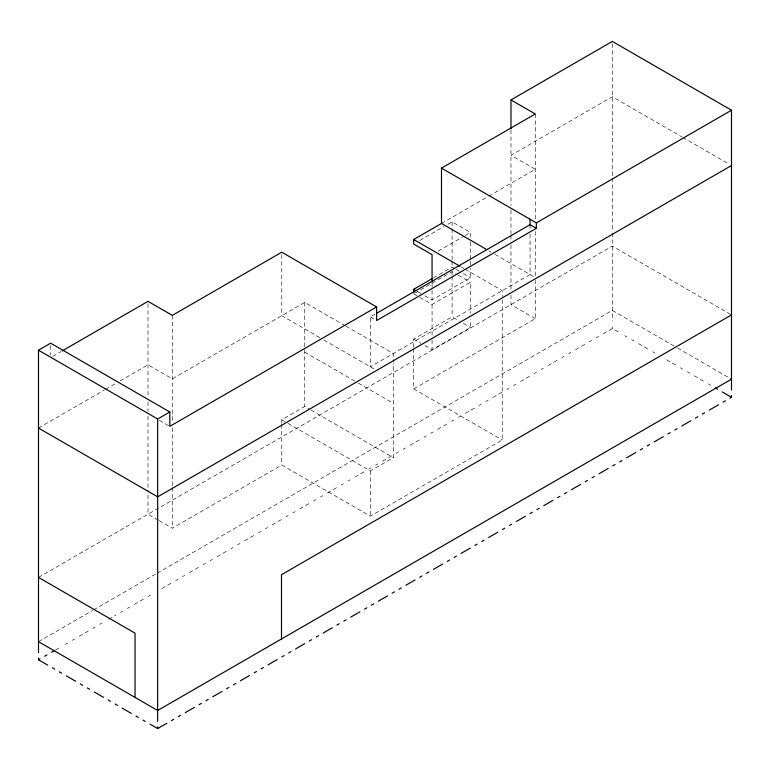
<?xml version="1.0" encoding="UTF-8"?>
<svg xmlns="http://www.w3.org/2000/svg" width="770" height="770" viewBox="0 0 770 770"><rect width="100%" height="100%" fill="white"/><g stroke="black" fill="none" stroke-linecap="round" stroke-linejoin="round"><path stroke-width="0.58" stroke-dasharray="3.85 2.89" d="M52.726 356.366L61.013 351.582M38.5 428.053L104.624 389.87M105.654 389.274L115.991 383.316M120.12 380.929L148.013 364.826L172.316 378.85L304.747 302.398L344.922 325.585M441.489 223.454L487.872 196.668M488.902 196.081L535.285 169.294L510.982 155.27L612.343 96.751L681.768 136.829M419.91 240.433L443.789 226.649M447.947 224.243L452.096 221.847L470.489 232.463L470.489 237.227M438.294 251.049L464.262 236.063M465.292 235.466L470.489 232.463M433.404 277.903L452.096 267.113L455.166 268.874M530.068 234.205L530.068 274.592L370.341 366.809L370.341 316.913L375.529 313.919M414.712 293.216L452.096 271.637L457.207 274.582M424.915 295.786L432.066 299.915L470.489 277.729L470.489 268.201M419.804 297.355L432.066 304.439L470.489 282.253L470.489 313.217M413.673 347.376L413.673 339.079L452.096 316.894L459.247 321.023M281.762 423.346L281.762 419.766L304.747 406.493L309.906 409.467M424.915 345.566L432.066 349.695L470.489 327.51L470.489 319.175M38.5 577.413L612.343 246.111L731.5 314.901M159.159 520.616L172.316 528.21L281.762 465.032L370.341 516.169L502.261 440.007L502.261 297.817M413.673 348.56L413.673 388.869L535.285 318.655L535.285 280.424M38.5 641.679L92.66 610.418M93.699 609.811L156.185 573.737M157.224 573.14L612.343 310.377L676.58 347.463M55.613 649.909L60.715 646.954M65.315 644.307L67.616 642.979M72.207 640.322L74.507 638.994M79.108 636.347L88.3 631.034M92.9 628.378L95.191 627.05M99.792 624.403L102.092 623.074M108.734 619.244L115.885 615.115M120.476 612.458L122.776 611.13M127.377 608.473L129.668 607.145M134.269 604.498L143.461 599.185M148.061 596.529L150.362 595.21M161.844 588.569L171.046 583.265M175.637 580.609L177.937 579.281M182.538 576.624L184.829 575.306M189.43 572.649L198.622 567.336M203.222 564.689L205.523 563.361M210.114 560.704L212.414 559.376M217.015 556.72L226.207 551.416M230.798 548.76L233.098 547.432M237.699 544.785L239.999 543.456M244.591 540.8L253.782 535.487M258.383 532.84L260.683 531.512M265.275 528.855L267.575 527.527M272.176 524.88L281.368 519.567M285.968 516.911L288.259 515.582M292.86 512.935L295.16 511.607M299.751 508.951L308.953 503.647M313.544 500.991L315.844 499.663M320.445 497.006L322.736 495.678M327.337 493.031L336.529 487.718M341.129 485.061L343.43 483.743M348.021 481.086L350.321 479.758M354.922 477.102L364.114 471.798M368.705 469.142L371.005 467.814M375.606 465.157L377.906 463.838M382.498 461.182L391.689 455.869M396.29 453.222L398.591 451.894M403.182 449.237L405.482 447.909M410.083 445.253L419.275 439.949M423.866 437.293L426.166 435.964M430.767 433.317L433.067 431.989M437.658 429.333L446.85 424.029M451.451 421.373L453.751 420.045M458.342 417.388L460.643 416.06M465.244 413.413L474.436 408.1M479.036 405.444L481.327 404.115M485.928 401.468L488.228 400.14M492.819 397.484L502.021 392.18M506.612 389.524L508.912 388.195M513.513 385.539L515.804 384.211M520.404 381.564L529.596 376.251M534.197 373.594L536.497 372.276M541.089 369.619L543.389 368.291M547.99 365.635L557.182 360.331M561.773 357.675L564.073 356.346M568.674 353.69L570.974 352.371M575.565 349.715L584.757 344.402M589.358 341.755L591.658 340.427M596.25 337.77L598.55 336.442M603.151 333.785L612.343 328.482L620.081 332.948M287.942 423.336L370.341 470.913L393.335 457.64L393.335 363.017M682.798 137.426L729.431 164.347M677.619 348.069L731.5 379.177M488.873 250.808L490.933 251.992M495.052 254.369L534.553 277.181M624.72 335.633L627.04 336.971M631.689 339.647L634.008 340.994M638.648 343.67L647.936 349.031M652.575 351.707L654.895 353.055M666.502 359.754L675.791 365.115M680.43 367.791L682.749 369.138M687.398 371.814L689.718 373.152M694.357 375.837L703.645 381.198M708.284 383.874L710.604 385.212M461.057 266.863L464.146 268.643M465.176 269.24L502.261 290.646L502.261 296.623M456.186 269.471L459.247 271.242M463.338 273.6L470.489 277.729M535.285 318.655L510.982 304.631L510.982 295.074M458.227 275.179L470.489 282.253M417.764 291.657L420.824 293.418M413.673 293.822L418.784 296.768M463.338 323.381L470.489 327.51M413.673 339.079L420.824 343.208M370.341 316.913L375.722 320.022M345.951 326.182L393.335 353.536L393.335 361.833M413.673 388.869L502.261 440.007M319.868 337.674L281.762 315.671L281.762 252.194M323.987 340.051L374.826 369.398M304.747 352.179L357.28 382.507M358.31 383.104L393.335 403.326M310.936 410.064L393.335 457.64M281.762 419.766L286.912 422.74M159.448 420.372L169.814 426.359M158.139 520.029L148.013 514.187L148.013 490.288M612.343 43.823L612.343 176.802M612.343 177.995L612.343 231.77M612.343 232.964L612.343 321.244M612.343 326.673L612.343 328.482M535.285 113.97L535.285 220.682M535.285 231.433L535.285 275.641M530.068 224.696L530.068 229.45M510.982 130.005L510.982 205.455M510.982 210.229L510.982 234.128M510.982 235.322L510.982 240.105M510.982 244.879L510.982 290.29M470.489 241.992L470.489 259.856M470.489 261.049L470.489 267.007M452.096 221.847L452.096 227.805M452.096 228.998L452.096 259.962M452.096 261.155L452.096 267.113M452.096 271.637L452.096 275.208M452.096 276.401L452.096 316.894M432.066 283.235L432.066 289.193M432.066 290.386L432.066 299.915M432.066 304.439L432.066 338.973M432.066 340.167L432.066 349.695M370.341 470.913L370.341 516.169M304.747 302.398L304.747 348.627M304.747 349.811L304.747 406.493M281.762 424.53L281.762 465.032M172.316 315.382L172.316 423.067M172.316 427.841L172.316 486.39M172.316 487.583L172.316 528.21M148.013 303.746L148.013 397.079M148.013 401.863L148.013 411.421M148.013 416.204L148.013 489.094M50.647 345.595L50.647 355.163"/><path stroke-width="1.16" d="M38.5 652.546L38.5 350.215L50.647 343.199L169.814 411.989L169.814 426.359L376.617 306.961L376.617 320.541L536.344 228.315L536.344 222.886L731.5 110.216L731.5 390.034M62.043 350.985L148.013 301.349L172.316 315.382L281.762 252.194L376.617 306.961M510.982 128.802L510.982 99.936L612.343 41.416L731.5 110.216M486.813 249.615L441.489 223.454L441.489 168.12L535.285 113.97L510.982 99.936M432.066 282.041L432.066 254.649L413.673 244.032L413.673 239.508L441.489 223.454M38.5 350.215L157.658 419.005L169.814 411.989M413.673 292.687L413.673 289.289L432.365 278.499M376.569 313.323L530.068 224.696L536.344 228.315M731.5 165.54L157.658 496.843L38.5 428.053M38.5 657.975L38.5 659.784L40.03 658.899M44.631 656.252L46.931 654.924M51.523 652.267L54.593 650.496M731.5 314.901L281.502 574.709L281.502 638.975M731.5 379.177L157.658 710.479L38.5 641.679M149.919 724.118L157.658 728.584L166.849 723.271M171.45 720.624L173.751 719.296M178.342 716.639L180.642 715.311M185.243 712.654L194.435 707.351M199.026 704.694L201.326 703.366M205.927 700.719L208.227 699.391M212.818 696.735L222.01 691.422M226.611 688.775L228.911 687.446M233.502 684.79L235.803 683.462M240.404 680.805L249.595 675.502M254.196 672.845L256.487 671.517M261.088 668.87L263.388 667.542M267.979 664.885L277.181 659.582M281.772 656.925L284.072 655.597M288.673 652.941L290.964 651.613M295.565 648.966L304.756 643.653M309.357 640.996L311.658 639.678M316.249 637.021L318.549 635.693M323.15 633.036L332.342 627.733M336.933 625.076L339.233 623.748M343.834 621.092L346.134 619.773M350.725 617.116L359.917 611.803M364.518 609.157L366.818 607.828M371.409 605.172L373.71 603.844M378.311 601.187L387.503 595.884M392.094 593.227L394.394 591.899M398.995 589.252L401.295 587.924M405.886 585.267L415.078 579.954M419.679 577.308L421.979 575.979M426.57 573.323L428.871 571.995M433.472 569.348L442.663 564.035M447.264 561.378L449.555 560.05M454.156 557.403L456.456 556.075M461.047 553.418L470.249 548.115M474.84 545.458L477.14 544.13M481.741 541.474L484.032 540.145M488.632 537.499L497.824 532.185M502.425 529.529L504.725 528.21M509.316 525.554L511.617 524.226M516.218 521.569L525.409 516.266M530.001 513.609L532.301 512.281M536.902 509.625L539.202 508.306M543.793 505.649L552.985 500.336M557.586 497.69L559.886 496.361M564.477 493.705L566.778 492.377M571.379 489.72L580.57 484.417M585.171 481.76L587.462 480.432M592.063 477.785L594.363 476.457M598.954 473.8L608.156 468.487M612.747 465.84L615.047 464.512M619.638 461.856L621.939 460.527M626.539 457.881L635.731 452.567M640.332 449.911L642.623 448.583M647.224 445.936L649.524 444.608M654.115 441.951L663.317 436.648M667.908 433.991L670.208 432.663M674.809 430.007L677.1 428.678M681.7 426.031L690.892 420.718M695.493 418.062L697.793 416.743M702.384 414.087L704.685 412.758M709.285 410.102L718.477 404.799M723.068 402.142L725.369 400.814M729.97 398.157L731.5 397.281L731.5 395.462M441.489 168.12L536.344 222.886M715.253 387.897L717.573 389.235M722.212 391.92L731.5 397.281M413.673 239.508L460.027 266.266M413.673 289.289L415.723 290.473M38.5 577.413L135.048 633.152L135.048 697.428M38.5 659.784L47.788 665.145M52.427 667.831L54.747 669.168M59.396 671.844L61.716 673.192M66.355 675.868L75.643 681.229M80.282 683.904L82.602 685.252M87.251 687.928L89.57 689.265M94.209 691.951L103.498 697.312M108.137 699.988L110.457 701.335M115.105 704.011L117.425 705.349M122.064 708.034L131.352 713.395M135.992 716.071L138.311 717.409M142.96 720.094L145.28 721.432M530.068 219.267L530.068 224.696M157.658 419.005L157.658 721.336M157.658 726.774L157.658 728.584"/></g></svg>
